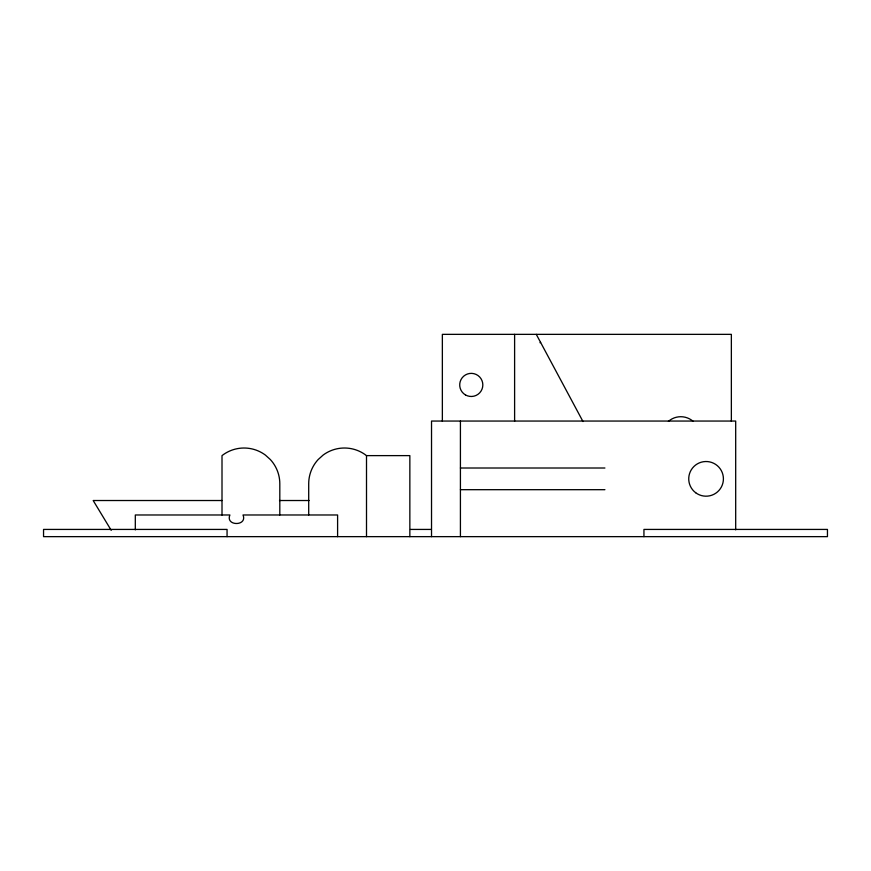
<?xml version="1.0" encoding="UTF-8"?>
<svg xmlns="http://www.w3.org/2000/svg" width="871" height="871" viewBox="0 0 871 871"><rect width="100%" height="100%" fill="white"/><g stroke="black" fill="none" stroke-linecap="round" stroke-linejoin="round"><path stroke-width="1.31" d="M539.998 342.728L540.597 342.401M308.704 514.979L308.704 483.764A35.755 35.755 0 0 1 318.176 459.529L323.119 455.076A35.755 35.755 0 0 1 366.506 455.62L409.849 455.62L409.849 536.645M460.421 468.01L604.92 468.01M460.421 489.687L604.92 489.687M222.007 500.52L93.186 500.52L111.216 530.319M279.493 500.52L309.085 500.52M410.481 529.426L431.385 529.426M536.286 334.355L582.993 421.542M735.69 529.851L735.69 421.052L431.526 421.052L431.526 536.645M731.357 421.248L731.357 334.355L442.359 334.355L442.359 421.248M643.941 536.645L643.941 529.426L827.45 529.426L827.45 536.645L43.55 536.645L43.55 529.426L227.059 529.426L227.059 536.645M514.609 334.355L514.609 421.248M460.421 421.052L460.421 536.645M366.506 455.62L366.506 536.645M337.6 536.645L337.6 514.979L243.009 514.979C247.756 526.334 225.154 526.334 229.9 514.979L135.31 514.979L135.31 529.873M279.809 514.979L279.809 483.764A35.755 35.755 0 0 0 270.326 459.529L265.383 455.076A35.755 35.755 0 0 0 222.007 455.62L222.007 515.044M668.395 421.379A18.781 18.781 0 0 1 693.174 421.379M695.679 492.736A17.344 17.344 0 0 0 723.289 480.912A17.344 17.344 0 0 0 699.25 462.915A17.344 17.344 0 0 0 695.679 492.736M465.484 394.933A11.563 11.563 0 0 0 482.828 384.928A11.563 11.563 0 0 0 465.484 374.911A11.563 11.563 0 0 0 465.484 394.933"/></g></svg>
